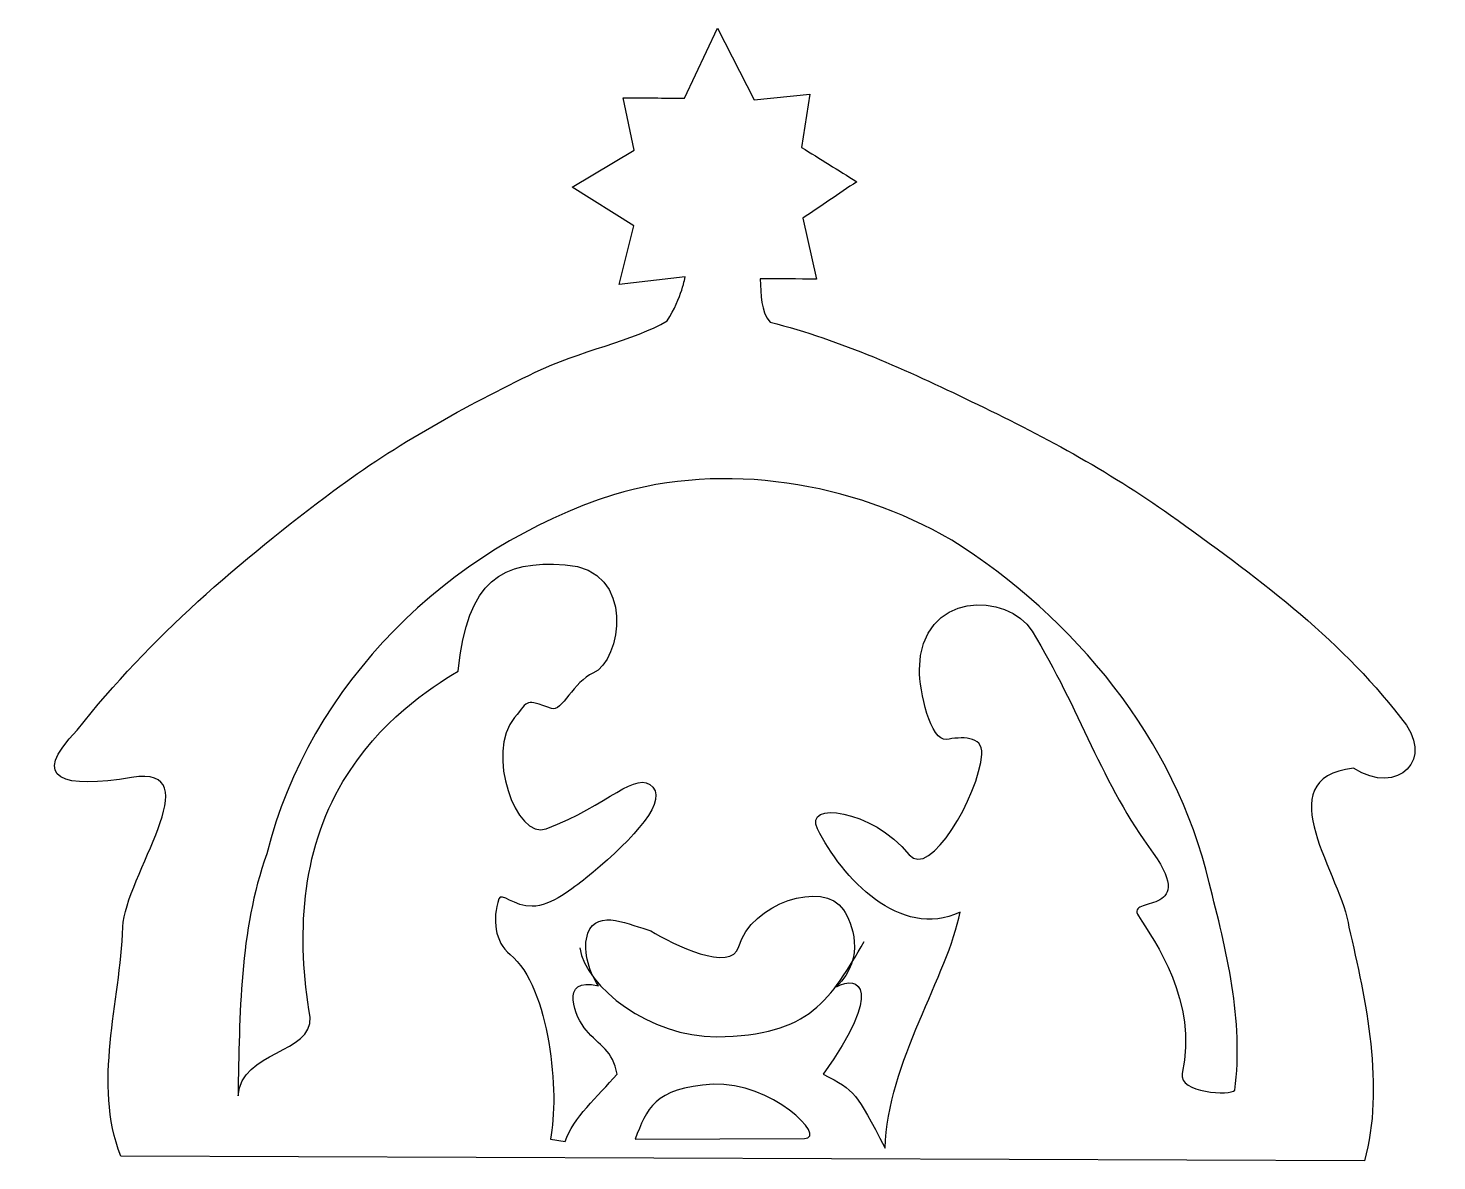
# Model space of a CAD drawing. Extents: x 21 to 160, y 123 to 234.
import ezdxf

# ---------------------------------------------------------------- set-up
doc = ezdxf.new("R2010")
doc.units = 0
doc.layers.add('Ebene_1', color=7, linetype='CONTINUOUS')

msp = doc.modelspace()

# ---------------------------------------------------------------- linework, layer by layer
at = {"layer": 'Ebene_1', "color": 7}
for points in [[(85.724758, 227.408791), (88.972367, 234.273242), (92.560213, 227.25449), (98.037673, 227.787998), (97.218424, 222.58004)], [(85.791006, 209.885307), (79.32158, 209.144202), (80.742229, 214.88929), (74.702876, 218.691095), (80.7935, 222.307448), (79.727072, 227.447801)], [(97.343301, 215.627189), (98.690423, 209.65986)], [(72.565642, 125.30653), (74.011755, 125.06312)], [(80.89056, 125.30268), (97.496508, 125.37488)], [(152.44376, 123.17183), (30.414825, 123.64195)]]:
    msp.add_lwpolyline(points, dxfattribs=at)
for points in [[(112.76747, 147.56717)], [(88.536628, 130.67603)]]:
    msp.add_lwpolyline(points, close=True, dxfattribs=at)
for points in [[(79.727072, 227.447801), (81.726301, 227.434801), (83.725529, 227.421791), (85.724758, 227.408791)], [(97.218424, 222.58004), (99.021615, 221.457333), (100.82481, 220.334627), (102.628, 219.21192)], [(102.628, 219.21192), (100.86643, 218.01701), (99.104866, 216.822099), (97.343301, 215.627189)], [(84.032199, 205.567345), (85.491895, 207.86677), (85.791006, 209.885307), (85.791006, 209.885307)], [(98.690423, 209.65986), (96.839941, 209.66926), (94.98946, 209.67865), (93.138978, 209.68804)], [(93.138978, 209.68804), (93.261762, 208.099943), (93.184058, 206.540579), (94.13534, 205.440643)], [(71.091083, 200.531413), (75.256482, 202.550162), (80.895493, 203.669702), (84.032199, 205.567345)], [(94.13534, 205.440643), (101.19841, 203.632612), (107.4953, 200.726375), (113.87043, 197.66993)], [(51.322851, 188.90983), (57.449308, 193.48079), (64.212572, 197.197763), (71.091083, 200.531413)], [(113.87043, 197.66993), (120.63199, 194.42822), (127.3003, 190.86813), (133.4035, 186.51173)], [(111.95055, 184.06744), (102.11164, 189.74627), (89.719113, 191.795), (78.755424, 188.51286)], [(26.145069, 165.42918), (33.349321, 174.56372), (42.124966, 182.04728), (51.322851, 188.90983)], [(78.755424, 188.51286), (62.572354, 183.29263), (48.905512, 169.97788), (44.743532, 153.28759)], [(133.4035, 186.51173), (141.55944, 180.6901), (149.83253, 174.63396), (155.98743, 166.67079)], [(137.20856, 150.4525), (133.89057, 164.55489), (124.01974, 176.42033), (111.95055, 184.06744)], [(63.509928, 171.19818), (64.446106, 180.24516), (67.866227, 182.06876), (74.00556, 181.64711)], [(74.00556, 181.64711), (81.068145, 181.16206), (79.523116, 172.17163), (76.742611, 171.00373)], [(108.78401, 171.34707), (108.87841, 179.22033), (117.51856, 178.91614), (119.83575, 175.13338)], [(119.83575, 175.13338), (124.54477, 167.44603), (126.63993, 160.1759), (131.72652, 153.35961)], [(52.216968, 160.37346), (55.838246, 166.38233), (60.722417, 169.52843), (63.509928, 171.19818)], [(76.742611, 171.00373), (74.912911, 170.2352), (73.648411, 167.1648), (72.676109, 167.52469)], [(111.42315, 164.50701), (109.90332, 164.27299), (108.75922, 169.27983), (108.78401, 171.34707)], [(72.676109, 167.52469), (70.02014, 168.50778), (70.521405, 168.3795), (69.062351, 166.66461)], [(69.062351, 166.66461), (66.142788, 163.23318), (69.214997, 154.61258), (72.162573, 155.73153)], [(155.98743, 166.67079), (159.5503, 162.57042), (155.74392, 158.89194), (151.36545, 161.67877)], [(31.482152, 160.76941), (24.885483, 159.68108), (21.329458, 160.4788), (26.145069, 165.42918)], [(114.90699, 163.06354), (115.05081, 164.97045), (112.80716, 164.72011), (111.42315, 164.50701)], [(30.621745, 146.11058), (30.787734, 151.00245), (39.397504, 162.0753), (31.482152, 160.76941)], [(107.78292, 153.18723), (109.75167, 150.75904), (114.59498, 158.92668), (114.90699, 163.06354)], [(49.005282, 137.27533), (47.647588, 145.03975), (48.061789, 153.47869), (52.216968, 160.37346)], [(72.162573, 155.73153), (78.267921, 158.04923), (81.063732, 161.60542), (82.626265, 159.81668)], [(151.36545, 161.67877), (142.66655, 160.70252), (150.34447, 150.98576), (150.91521, 146.08828)], [(82.626265, 159.81668), (84.106953, 158.12163), (79.788092, 153.92674), (76.044853, 150.90136)], [(98.786257, 155.74172), (97.349457, 158.45803), (104.10124, 157.72809), (107.78292, 153.18723)], [(112.76747, 147.5672), (106.90036, 144.77301), (101.14807, 150.97053), (98.786257, 155.74172)], [(44.743532, 153.28759), (42.018945, 145.66179), (42.097867, 137.53423), (41.918935, 129.55193)], [(131.72652, 153.35961), (136.14948, 147.0424), (128.96969, 149.23762), (130.27209, 147.19926)], [(76.044853, 150.90136), (74.839878, 149.92747), (72.671715, 148.1797), (70.787642, 148.13863)], [(91.064361, 144.18092), (92.199031, 148.40385), (99.430292, 150.78029), (101.32314, 147.79731)], [(70.787642, 148.13863), (69.022614, 148.10013), (67.739866, 149.52803), (67.521643, 148.88353)], [(139.73542, 130.10033), (140.6058, 136.96856), (138.91053, 143.8345), (137.20856, 150.4525)], [(67.521643, 148.88353), (66.842436, 146.87756), (67.117126, 144.64482), (68.623646, 143.41065)], [(76.254206, 145.50124), (77.18935, 147.98163), (80.436295, 146.25183), (82.424035, 145.74513)], [(101.32314, 147.79731), (102.12866, 146.52786), (103.59189, 143.15911), (100.63677, 140.25196)], [(105.40936, 124.41079), (105.66159, 132.76799), (111.62448, 141.46808), (112.76747, 147.56717)], [(130.27209, 147.19926), (131.86991, 144.69854), (136.12954, 138.82857), (134.56563, 131.73428)], [(30.414825, 123.64195), (27.630065, 130.78819), (30.367745, 138.62503), (30.621745, 146.11058)], [(77.296746, 140.32744), (76.2549, 141.84643), (75.703449, 144.0404), (76.254206, 145.50124)], [(82.424035, 145.74513), (84.554936, 144.38936), (90.365538, 141.58009), (91.064361, 144.18092)], [(150.91521, 146.08828), (152.61691, 138.96324), (154.44197, 130.3251), (152.44376, 123.17183)], [(75.469147, 144.05601), (75.968556, 140.22304), (82.402752, 135.30407), (88.872967, 135.34312)], [(88.872967, 135.34312), (98.071389, 135.39862), (100.11486, 139.08265), (103.3519, 144.68518)], [(68.623646, 143.41065), (72.543956, 140.19907), (73.494986, 129.67174), (72.565642, 125.30653)], [(76.071791, 135.98044), (75.078837, 137.11198), (73.283402, 141.33614), (77.296746, 140.32744)], [(100.63677, 140.25196), (102.83625, 141.47167), (105.35033, 140.037), (99.346996, 131.6828)], [(41.918935, 129.55193), (42.251301, 134.02443), (49.255339, 133.67584), (49.005282, 137.27533)], [(79.108254, 131.66634), (78.760628, 133.95176), (77.3513, 134.52236), (76.071791, 135.98044)], [(74.011755, 125.06312), (74.812558, 127.38437), (77.192637, 129.46603), (79.108254, 131.66634)], [(99.346996, 131.6828), (102.5138, 129.98547), (102.5485, 129.97206), (105.40936, 124.41079)], [(134.56563, 131.73428), (134.14505, 129.82643), (139.34798, 129.55138), (139.73542, 130.10033)], [(88.536628, 130.67604), (82.647212, 130.3396), (82.04042, 128.21031), (80.89056, 125.30268)], [(97.496508, 125.37488), (99.843415, 125.38508), (94.199543, 130.99953), (88.536628, 130.67603)]]:
    msp.add_open_spline(points, degree=3, dxfattribs=at)

doc.saveas('drawing.dxf')
